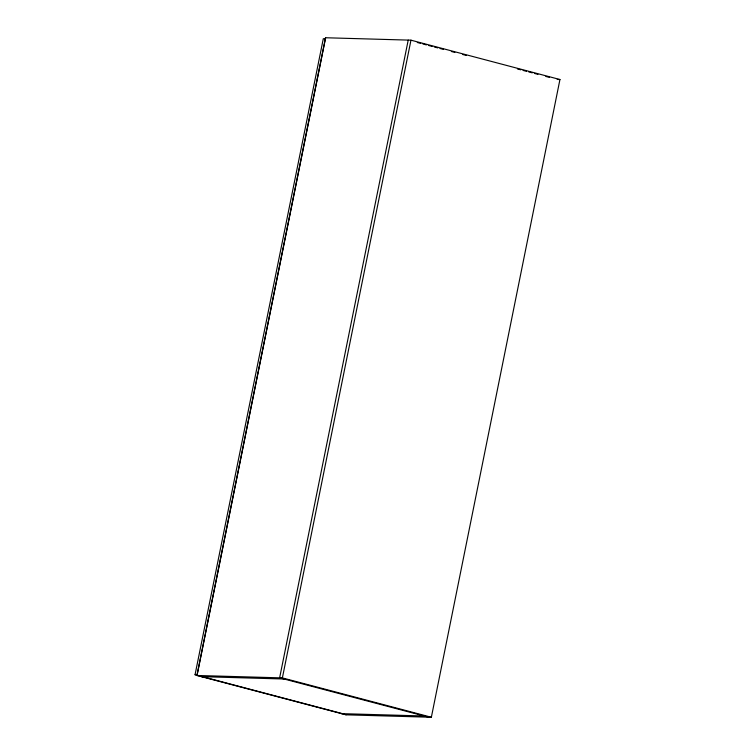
<?xml version="1.0" encoding="UTF-8"?>
<svg xmlns="http://www.w3.org/2000/svg" width="755" height="755" viewBox="0 0 755 755"><rect width="100%" height="100%" fill="white"/><g stroke="black" fill="none" stroke-linecap="round" stroke-linejoin="round"><path stroke-width="1.13" d="M342.543 713.673L195.054 674.725L323.291 38.741L325.528 38.798M346.016 714.825L196.942 675.48L325.528 37.75L410.965 40.175L559.946 79.52L431.36 717.25L345.922 714.825M197.027 675.48L325.622 37.75M408.219 40.1L279.633 677.83L428.613 717.174M196.942 675.48L282.379 677.905L410.965 40.175M557.199 79.445L559.946 79.52M195.054 674.725L197.291 674.791M201.406 676.659L284.097 679.009M341.449 713.645L424.14 715.995M417.317 42.497L420.724 43.403M422.932 43.988L426.415 44.904M428.689 45.508L432.105 46.404M434.323 46.989L437.787 47.905M440.014 48.499L443.478 49.405M451.396 51.5L454.85 52.416M462.787 54.511L466.222 55.417M517.392 68.931L520.808 69.828M523.083 70.432L526.499 71.329M528.774 71.933L532.237 72.848M534.455 73.433L537.928 74.349M545.827 76.434L549.319 77.359M282.379 677.905L431.36 717.25"/></g></svg>
